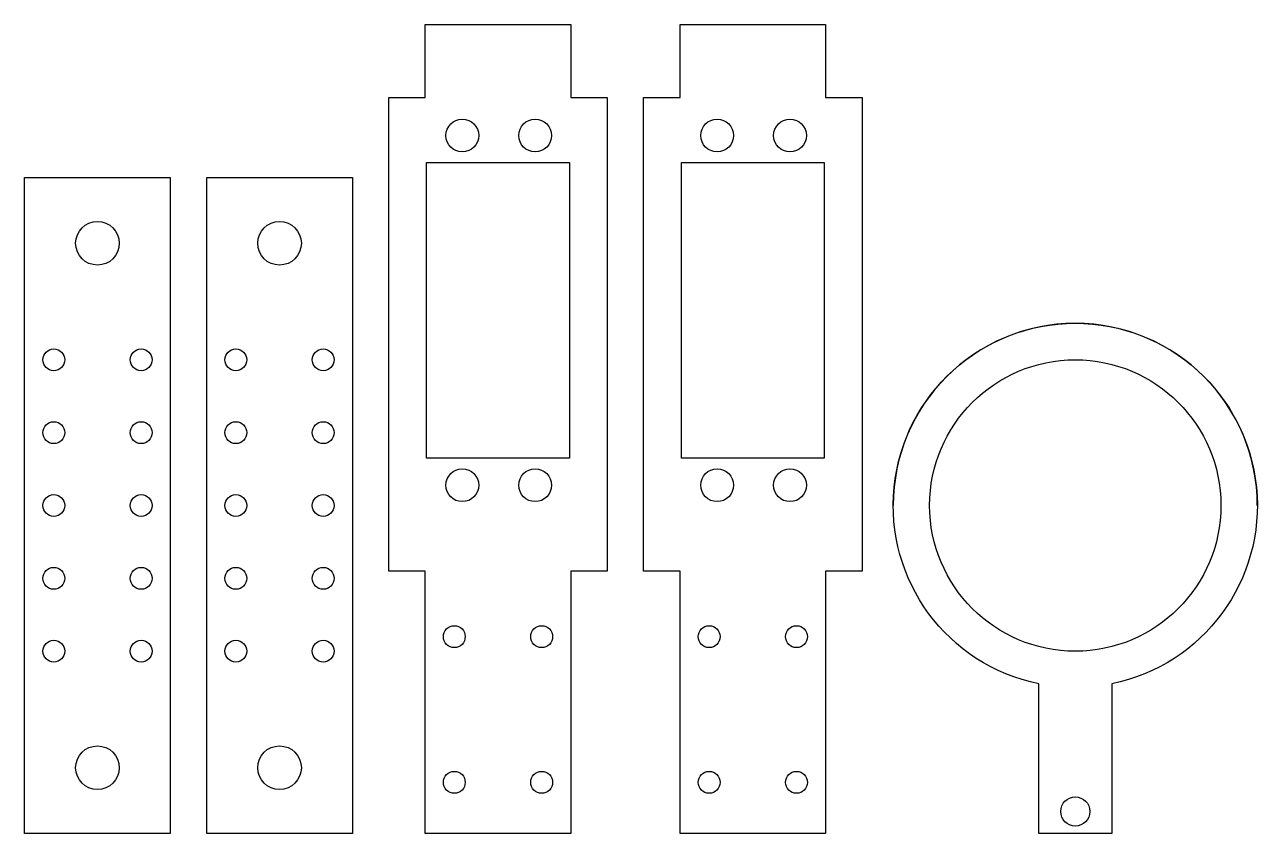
# Model space of a CAD drawing. Header units: inches. Extents: x 0 to 169, y 0 to 111.
import ezdxf

# ---------------------------------------------------------------- set-up
doc = ezdxf.new("R2010")
doc.units = ezdxf.units.IN
doc.header["$MEASUREMENT"] = 0

msp = doc.modelspace()

# ---------------------------------------------------------------- linework, layer by layer
for points in [[(55, 101), (55, 111), (75, 111), (75, 101), (80, 101), (80, 36), (75, 36), (75, 0), (55, 0), (55, 36), (50, 36), (50, 101)], [(110, 101), (115, 101), (115, 36), (110, 36), (110, 0), (90, 0), (90, 36), (85, 36), (85, 101), (90, 101), (90, 111), (110, 111)]]:
    msp.add_lwpolyline(points, close=True)
for points in [[(65, 92.08), (74.8, 92.08), (74.8, 51.48), (55.2, 51.48), (55.2, 92.08), (65, 92.08)], [(100, 92.08), (109.8, 92.08), (109.8, 51.48), (90.2, 51.48), (90.2, 92.08), (100, 92.08)], [(0, 0), (0, 90), (20, 90), (20, 0), (0, 0)], [(25, 0), (25, 90), (45, 90), (45, 0), (25, 0)]]:
    msp.add_lwpolyline(points)
msp.add_lwpolyline([(149.28, 20.51), (149.28, 10), (149.28, 0), (139.28, 0), (139.28, 10), (139.28, 20.51, -9.898979)], format="xyb", close=True)
for centre, radius in [((60.1, 95.78), 2.25), ((70.1, 95.78), 2.25), ((95.1, 95.78), 2.25), ((105.1, 95.78), 2.25), ((10, 81), 3), ((35, 81), 3), ((4, 65), 1.5), ((16, 65), 1.5), ((29, 65), 1.5), ((41, 65), 1.5), ((144.28, 45), 20), ((4, 55), 1.5), ((16, 55), 1.5), ((29, 55), 1.5), ((41, 55), 1.5), ((60.1, 47.78), 2.25), ((70.1, 47.78), 2.25), ((95.1, 47.78), 2.25), ((105.1, 47.78), 2.25), ((4, 45), 1.5), ((16, 45), 1.5), ((29, 45), 1.5), ((41, 45), 1.5), ((4, 35), 1.5), ((16, 35), 1.5), ((29, 35), 1.5), ((41, 35), 1.5), ((59, 27), 1.5), ((71, 27), 1.5), ((94, 27), 1.5), ((106, 27), 1.5), ((4, 25), 1.5), ((16, 25), 1.5), ((29, 25), 1.5), ((41, 25), 1.5), ((10, 9), 3), ((35, 9), 3), ((59, 7), 1.5), ((71, 7), 1.5), ((94, 7), 1.5), ((106, 7), 1.5), ((144.28, 3), 2)]:
    msp.add_circle(centre, radius)
msp.add_arc((144.28, 45), 25, 0, 180)

doc.saveas('drawing.dxf')
